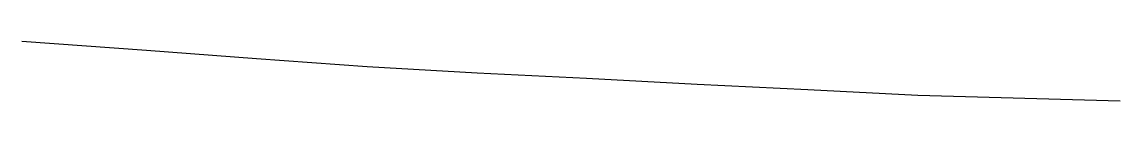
# Model space of a CAD drawing. Extents: x 103 to 210, y 32 to 260.
# Drawn here: x 108.7 to 208.4, y 32.4 to 37.8 of the extents above.
import ezdxf

# ---------------------------------------------------------------- set-up
doc = ezdxf.new("R2010")
doc.units = 0
doc.layers.add('Ebene_2', color=7, linetype='CONTINUOUS')

msp = doc.modelspace()

# ---------------------------------------------------------------- linework, layer by layer
at = {"layer": 'Ebene_2', "color": 7}
for p, q in [((108.693354, 37.822817), (119.994841, 36.97867)), ((119.994841, 36.97867), (129.998611, 36.216233)), ((129.998611, 36.216233), (140.031414, 35.511211)), ((140.031414, 35.511211), (150.009476, 34.923218)), ((150.009476, 34.923218), (159.934086, 34.424317)), ((159.934086, 34.424317), (170.001238, 33.889776)), ((170.001238, 33.889776), (180.032753, 33.390872)), ((180.032753, 33.390872), (190.010816, 32.891971)), ((190.010816, 32.891971), (208.381143, 32.357431))]:
    msp.add_line(p, q, dxfattribs=at)

doc.saveas('drawing.dxf')
